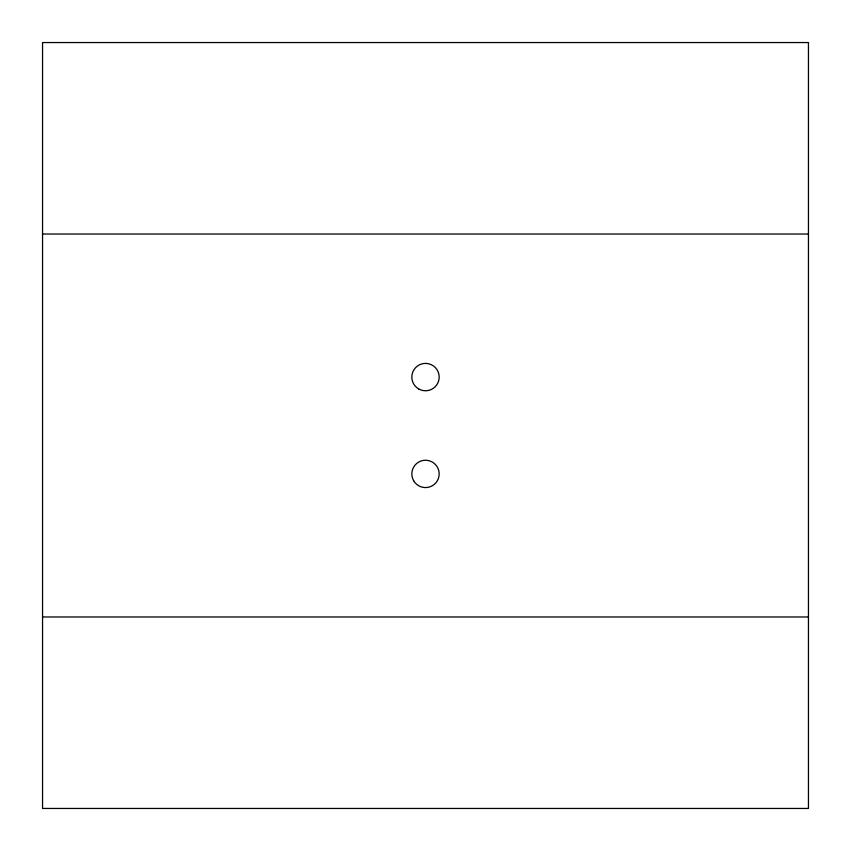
<?xml version="1.0" encoding="UTF-8"?>
<svg xmlns="http://www.w3.org/2000/svg" width="851" height="851" viewBox="0 0 851 851"><rect width="100%" height="100%" fill="white"/><g stroke="black" fill="none" stroke-linecap="round" stroke-linejoin="round"><path stroke-width="1.28" d="M42.55 234.025L808.45 234.025M42.55 616.975L808.45 616.975M808.45 42.55L42.55 42.55L42.55 808.45L808.45 808.45L808.45 42.55M418.66 388.928A13.68 13.68 0 0 0 439.18 377.089A13.68 13.68 0 0 0 418.66 365.239A13.68 13.68 0 0 0 418.66 388.928M413.66 480.751A13.68 13.68 0 0 0 437.34 480.751A13.68 13.68 0 0 0 425.5 460.242A13.68 13.68 0 0 0 413.66 480.751"/></g></svg>
